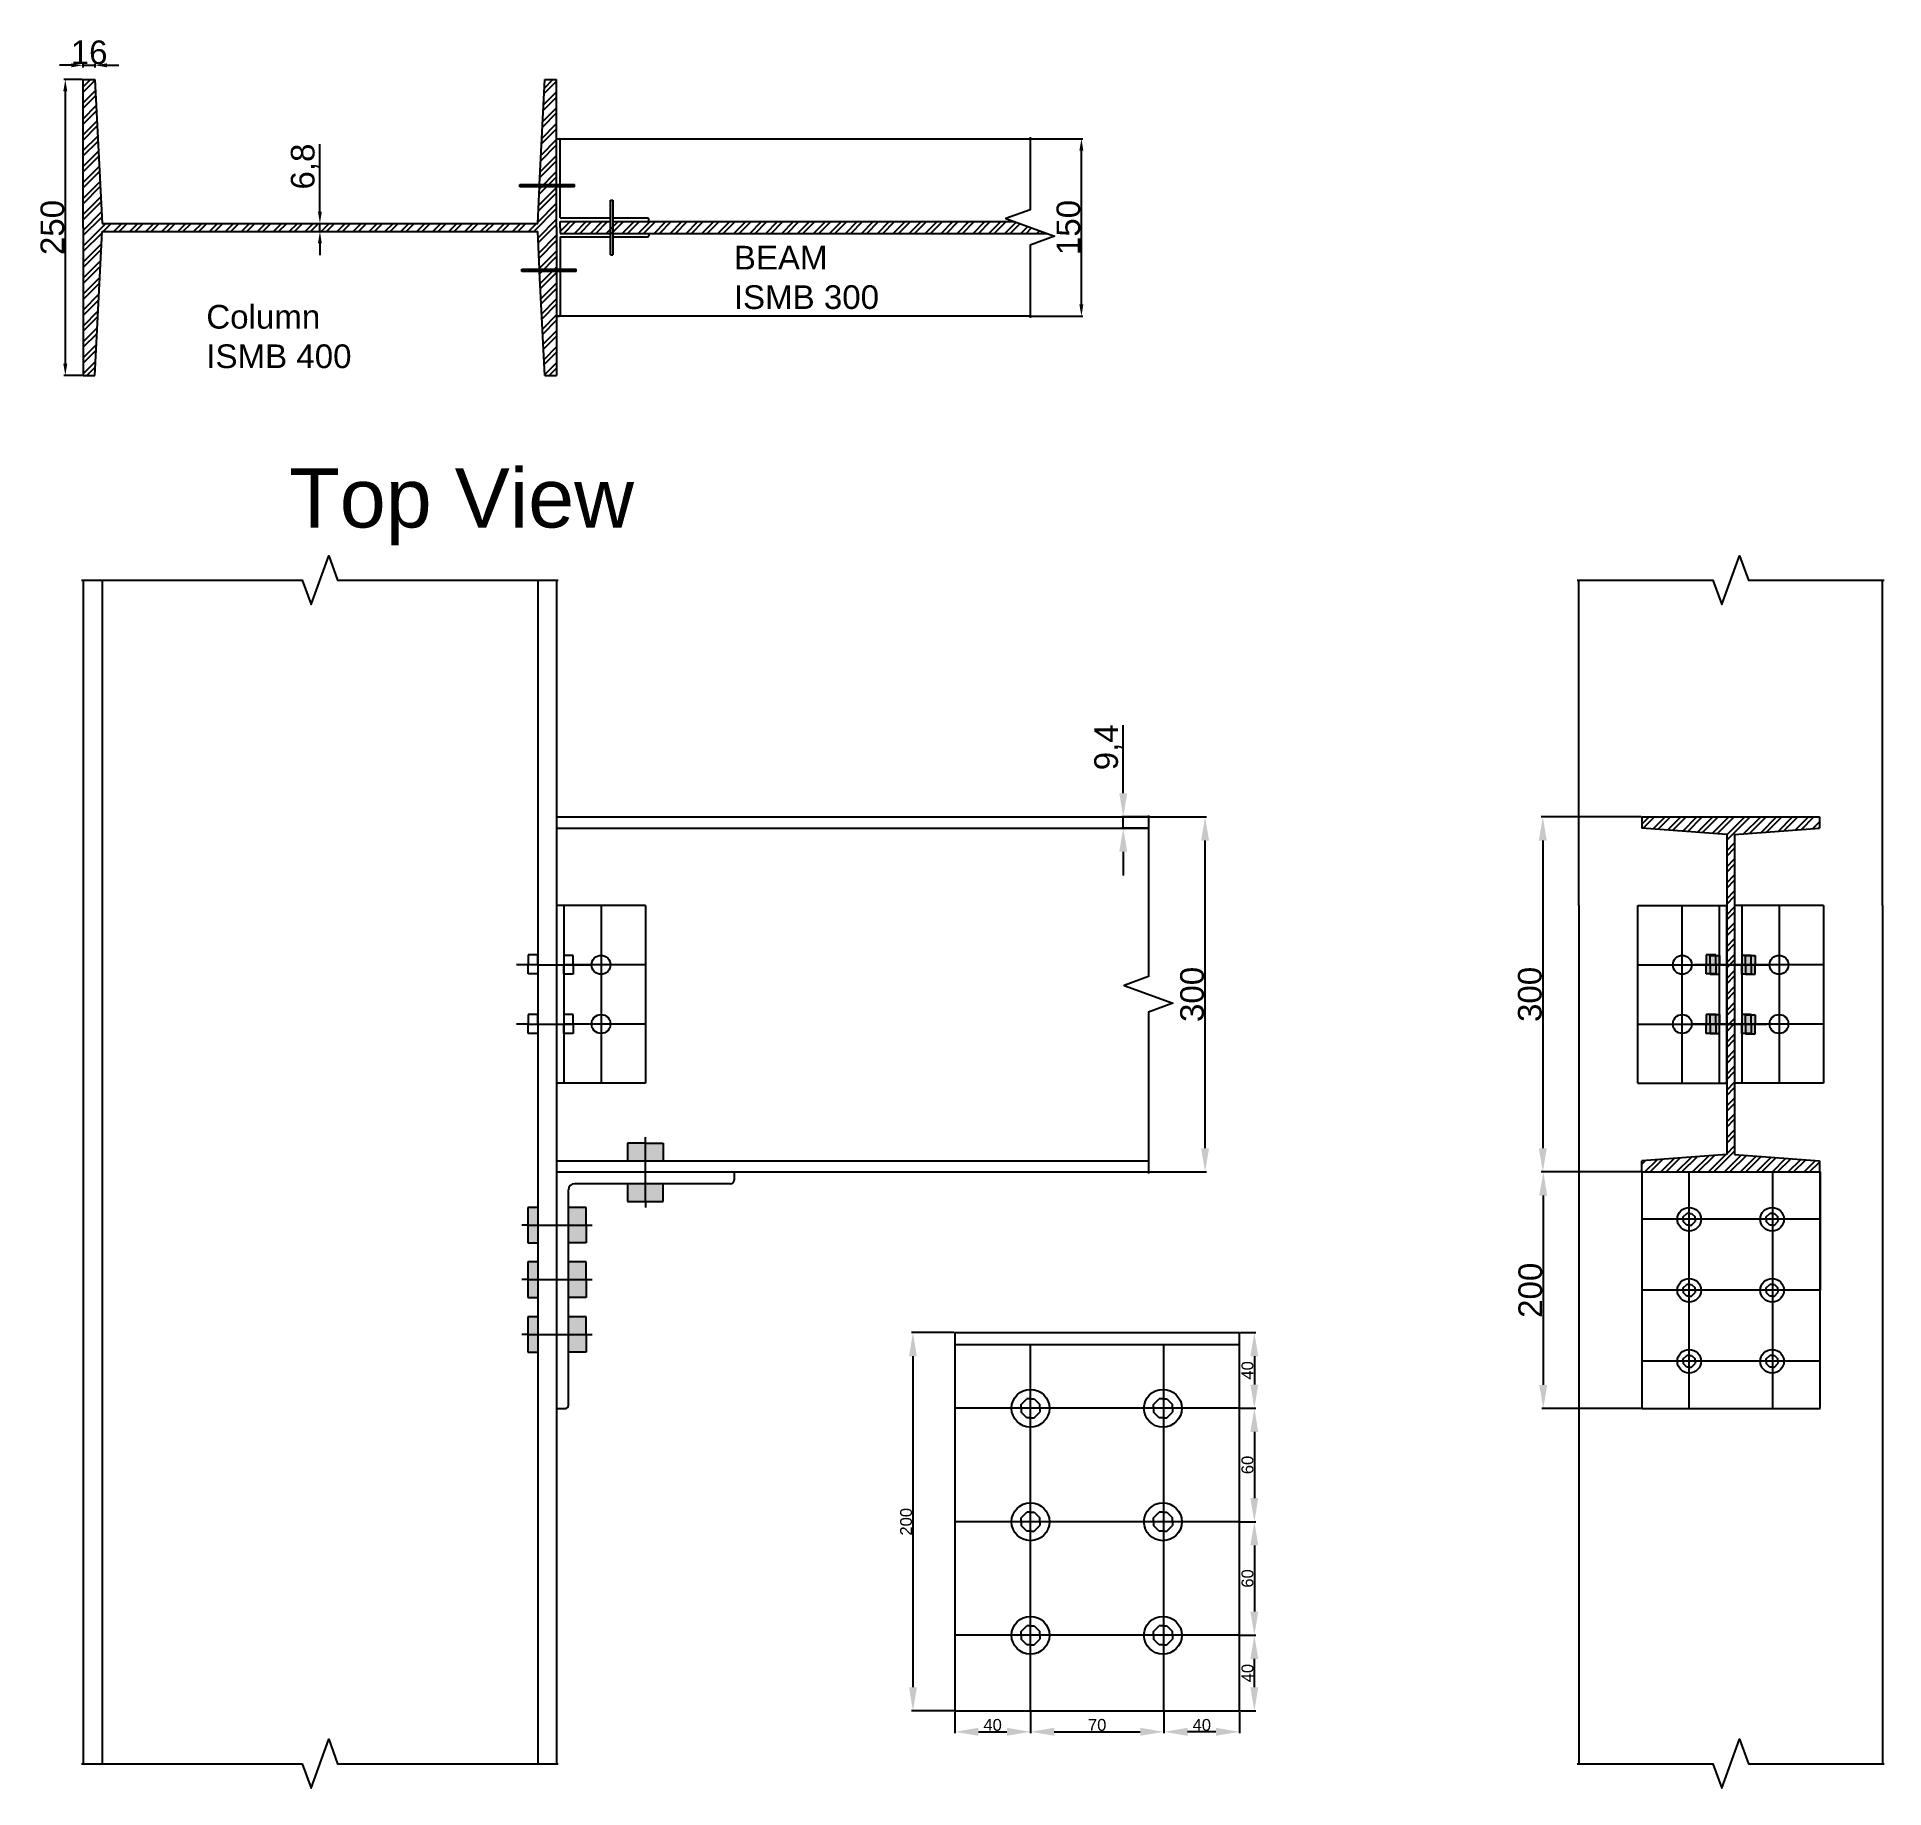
# Model space of a CAD drawing. Header units: millimetres. Extents: x 1571 to 3132, y 52 to 1531.
import ezdxf

# ---------------------------------------------------------------- set-up
doc = ezdxf.new("R2010")
doc.units = ezdxf.units.MM
doc.styles.get("Standard").update_dxf_attribs({"font": 'arial.ttf'})
doc.dimstyles.new('ISO-25', dxfattribs={"dimtxt": 2.5, "dimasz": 2.5, "dimexe": 1.25, "dimexo": 0.625, "dimtad": 1, "dimtxsty": 'Standard', "dimcen": 2.5, "dimadec": 0, "dimazin": 0, "dimtfac": 1, "dimtmove": 0, "dimatfit": 3, "dimfxl": 1, "dimarcsym": 0})

# ---------------------------------------------------------------- blocks, each defined once
blk = doc.blocks.new('*D3')
at = {"color": 0, "lineweight": -2, "transparency": 16777216}
for p, q in [((2410.9, 1445.2), (2454.8, 1445.2)), ((2453.6, 1305.2), (2453.6, 1435.2)), ((2410.9, 1295.2), (2454.8, 1295.2))]:
    blk.add_line(p, q, dxfattribs=at)
at = {"color": 0, "transparency": 16777216}
for points in [[(2451.9, 1435.2), (2455.2, 1435.2), (2453.6, 1445.2)], [(2451.9, 1305.2), (2455.2, 1305.2), (2453.6, 1295.2)]]:
    blk.add_solid(points, dxfattribs=at)
at = {"layer": 'Defpoints', "color": 0, "transparency": 16777216}
for p in [(2410.3, 1445.2), (2453.6, 1445.2), (2410.3, 1295.2)]:
    blk.add_point(p, dxfattribs=at)
at = {"color": 0, "transparency": 16777216, "insert": (2442.7, 1370.2), "char_height": 20, "attachment_point": 5, "rotation": 90}
blk.add_mtext('150', dxfattribs=at)
blk = doc.blocks.new('*D5')
at = {"color": 0, "lineweight": -2, "transparency": 16777216}
for p, q in [((1609.6, 1495.2), (1594, 1495.2)), ((1595.2, 1485.2), (1595.2, 1255.2)), ((1609.6, 1245.2), (1594, 1245.2))]:
    blk.add_line(p, q, dxfattribs=at)
at = {"color": 0, "transparency": 16777216}
for points in [[(1593.5, 1485.2), (1596.9, 1485.2), (1595.2, 1495.2)], [(1593.5, 1255.2), (1596.9, 1255.2), (1595.2, 1245.2)]]:
    blk.add_solid(points, dxfattribs=at)
at = {"layer": 'Defpoints', "color": 0, "transparency": 16777216}
for p in [(1610.3, 1495.2), (1595.2, 1245.2), (1610.3, 1245.2)]:
    blk.add_point(p, dxfattribs=at)
at = {"color": 0, "transparency": 16777216, "insert": (1584.4, 1370.2), "char_height": 20, "attachment_point": 5, "rotation": 90}
blk.add_mtext('250', dxfattribs=at)
blk = doc.blocks.new('*D7')
at = {"color": 0, "lineweight": -2, "transparency": 16777216}
for p, q in [((1600.3, 1507.3), (1590.3, 1507.3)), ((1610.3, 1505.5), (1610.3, 1508.5)), ((1610.3, 1507.3), (1620.3, 1507.3)), ((1620.3, 1505.5), (1620.3, 1508.5)), ((1630.3, 1507.3), (1640.3, 1507.3))]:
    blk.add_line(p, q, dxfattribs=at)
at = {"color": 0, "transparency": 16777216}
for points in [[(1600.3, 1508.9), (1600.3, 1505.6), (1610.3, 1507.3)], [(1630.3, 1508.9), (1630.3, 1505.6), (1620.3, 1507.3)]]:
    blk.add_solid(points, dxfattribs=at)
at = {"layer": 'Defpoints', "color": 0, "transparency": 16777216}
for p in [(1610.3, 1504.9), (1620.3, 1507.3), (1620.3, 1504.9)]:
    blk.add_point(p, dxfattribs=at)
at = {"color": 0, "transparency": 16777216, "insert": (1615.3, 1518.1), "char_height": 20, "attachment_point": 5}
blk.add_mtext('16', dxfattribs=at)
blk = doc.blocks.new('*D8')
at = {"color": 0, "lineweight": -2, "transparency": 16777216}
for p, q in [((1810.3, 1383.6), (1810.3, 1440.6)), ((1810.3, 1366.8), (1810.3, 1373.6)), ((1810.9, 1373.6), (1811.5, 1373.6)), ((1810.9, 1366.8), (1811.5, 1366.8)), ((1810.3, 1356.8), (1810.3, 1346.8))]:
    blk.add_line(p, q, dxfattribs=at)
at = {"color": 0, "transparency": 16777216}
for points in [[(1808.6, 1383.6), (1811.9, 1383.6), (1810.3, 1373.6)], [(1808.6, 1356.8), (1811.9, 1356.8), (1810.3, 1366.8)]]:
    blk.add_solid(points, dxfattribs=at)
at = {"layer": 'Defpoints', "color": 0, "transparency": 16777216}
for p in [(1810.3, 1373.6), (1810.3, 1373.6), (1810.3, 1366.8)]:
    blk.add_point(p, dxfattribs=at)
at = {"color": 0, "transparency": 16777216, "insert": (1797.6, 1421.7), "char_height": 20, "attachment_point": 5, "rotation": 90}
blk.add_mtext('6,8', dxfattribs=at)
blk = doc.blocks.new('*D10')
at = {"color": 0, "lineweight": -2, "transparency": 16777216}
for p, q in [((2346.6, 116.1), (2346.6, 97.9)), ((2410.6, 116.1), (2410.6, 97.9)), ((2366.6, 99.1), (2390.6, 99.1))]:
    blk.add_line(p, q, dxfattribs=at)
at = {"color": 0, "transparency": 16777216}
for points in [[(2366.6, 102.5), (2366.6, 95.8), (2346.6, 99.1)], [(2390.6, 102.5), (2390.6, 95.8), (2410.6, 99.1)]]:
    blk.add_solid(points, dxfattribs=at)
at = {"layer": 'Defpoints', "color": 0, "transparency": 16777216}
for p in [(2346.6, 116.8), (2410.6, 116.8), (2410.6, 99.1)]:
    blk.add_point(p, dxfattribs=at)
at = {"color": 0, "transparency": 16777216, "insert": (2378.6, 104.9), "char_height": 10, "attachment_point": 5}
blk.add_mtext('40', dxfattribs=at)
blk = doc.blocks.new('*D11')
at = {"color": 0, "lineweight": -2, "transparency": 16777216}
for p, q in [((2410.6, 116.1), (2410.6, 97.9)), ((2523.3, 116.1), (2523.3, 97.9)), ((2430.6, 99.1), (2503.3, 99.1))]:
    blk.add_line(p, q, dxfattribs=at)
at = {"color": 0, "transparency": 16777216}
for points in [[(2430.6, 102.5), (2430.6, 95.8), (2410.6, 99.1)], [(2503.3, 102.5), (2503.3, 95.8), (2523.3, 99.1)]]:
    blk.add_solid(points, dxfattribs=at)
at = {"layer": 'Defpoints', "color": 0, "transparency": 16777216}
for p in [(2410.6, 116.8), (2523.3, 116.8), (2523.3, 99.1)]:
    blk.add_point(p, dxfattribs=at)
at = {"color": 0, "transparency": 16777216, "insert": (2466.9, 104.9), "char_height": 10, "attachment_point": 5}
blk.add_mtext('70', dxfattribs=at)
blk = doc.blocks.new('*D12')
at = {"color": 0, "lineweight": -2, "transparency": 16777216}
for p, q in [((2523.3, 116.1), (2523.3, 97.9)), ((2587.2, 116.1), (2587.2, 97.9)), ((2567.2, 99.1), (2543.3, 99.1))]:
    blk.add_line(p, q, dxfattribs=at)
at = {"color": 0, "transparency": 16777216}
for points in [[(2543.3, 102.5), (2543.3, 95.8), (2523.3, 99.1)], [(2567.2, 102.5), (2567.2, 95.8), (2587.2, 99.1)]]:
    blk.add_solid(points, dxfattribs=at)
at = {"layer": 'Defpoints', "color": 0, "transparency": 16777216}
for p in [(2523.3, 116.8), (2587.2, 116.8), (2523.3, 99.1)]:
    blk.add_point(p, dxfattribs=at)
at = {"color": 0, "transparency": 16777216, "insert": (2555.3, 104.9), "char_height": 10, "attachment_point": 5}
blk.add_mtext('40', dxfattribs=at)
blk = doc.blocks.new('*D13')
at = {"color": 0, "lineweight": -2, "transparency": 16777216}
for p, q in [((2587.9, 180.7), (2600.9, 180.7)), ((2599.7, 136.8), (2599.7, 160.7)), ((2587.9, 116.8), (2600.9, 116.8))]:
    blk.add_line(p, q, dxfattribs=at)
at = {"color": 0, "transparency": 16777216}
for points in [[(2596.3, 160.7), (2603, 160.7), (2599.7, 180.7)], [(2596.3, 136.8), (2603, 136.8), (2599.7, 116.8)]]:
    blk.add_solid(points, dxfattribs=at)
at = {"layer": 'Defpoints', "color": 0, "transparency": 16777216}
for p in [(2587.2, 180.7), (2599.7, 180.7), (2587.2, 116.8)]:
    blk.add_point(p, dxfattribs=at)
at = {"color": 0, "transparency": 16777216, "insert": (2593.9, 148.7), "char_height": 10, "attachment_point": 5, "rotation": 90}
blk.add_mtext('40', dxfattribs=at)
blk = doc.blocks.new('*D14')
at = {"color": 0, "lineweight": -2, "transparency": 16777216}
for p, q in [((2587.9, 276.6), (2600.9, 276.6)), ((2599.7, 256.6), (2599.7, 200.7)), ((2587.9, 180.7), (2600.9, 180.7))]:
    blk.add_line(p, q, dxfattribs=at)
at = {"color": 0, "transparency": 16777216}
for points in [[(2596.3, 256.6), (2603, 256.6), (2599.7, 276.6)], [(2596.3, 200.7), (2603, 200.7), (2599.7, 180.7)]]:
    blk.add_solid(points, dxfattribs=at)
at = {"layer": 'Defpoints', "color": 0, "transparency": 16777216}
for p in [(2587.2, 276.6), (2587.2, 180.7), (2599.7, 180.7)]:
    blk.add_point(p, dxfattribs=at)
at = {"color": 0, "transparency": 16777216, "insert": (2593.9, 228.7), "char_height": 10, "attachment_point": 5, "rotation": 90}
blk.add_mtext('60', dxfattribs=at)
blk = doc.blocks.new('*D15')
at = {"color": 0, "lineweight": -2, "transparency": 16777216}
for p, q in [((2587.9, 372.5), (2600.9, 372.5)), ((2599.7, 352.5), (2599.7, 296.6)), ((2587.9, 276.6), (2600.9, 276.6))]:
    blk.add_line(p, q, dxfattribs=at)
at = {"color": 0, "transparency": 16777216}
for points in [[(2596.3, 352.5), (2603, 352.5), (2599.7, 372.5)], [(2596.3, 296.6), (2603, 296.6), (2599.7, 276.6)]]:
    blk.add_solid(points, dxfattribs=at)
at = {"layer": 'Defpoints', "color": 0, "transparency": 16777216}
for p in [(2587.2, 372.5), (2587.2, 276.6), (2599.7, 276.6)]:
    blk.add_point(p, dxfattribs=at)
at = {"color": 0, "transparency": 16777216, "insert": (2593.9, 324.6), "char_height": 10, "attachment_point": 5, "rotation": 90}
blk.add_mtext('60', dxfattribs=at)
blk = doc.blocks.new('*D16')
at = {"color": 0, "lineweight": -2, "transparency": 16777216}
for p, q in [((2587.9, 436.4), (2600.9, 436.4)), ((2599.7, 416.4), (2599.7, 392.5)), ((2587.9, 372.5), (2600.9, 372.5))]:
    blk.add_line(p, q, dxfattribs=at)
at = {"color": 0, "transparency": 16777216}
for points in [[(2596.3, 416.4), (2603, 416.4), (2599.7, 436.4)], [(2596.3, 392.5), (2603, 392.5), (2599.7, 372.5)]]:
    blk.add_solid(points, dxfattribs=at)
at = {"layer": 'Defpoints', "color": 0, "transparency": 16777216}
for p in [(2587.2, 436.4), (2587.2, 372.5), (2599.7, 372.5)]:
    blk.add_point(p, dxfattribs=at)
at = {"color": 0, "transparency": 16777216, "insert": (2593.9, 404.5), "char_height": 10, "attachment_point": 5, "rotation": 90}
blk.add_mtext('40', dxfattribs=at)
blk = doc.blocks.new('*D17')
at = {"color": 0, "lineweight": -2, "transparency": 16777216}
for p, q in [((2346, 436.4), (2310, 436.4)), ((2311.3, 416.4), (2311.3, 136.8)), ((2346, 116.8), (2310, 116.8))]:
    blk.add_line(p, q, dxfattribs=at)
at = {"color": 0, "transparency": 16777216}
for points in [[(2307.9, 416.4), (2314.6, 416.4), (2311.3, 436.4)], [(2307.9, 136.8), (2314.6, 136.8), (2311.3, 116.8)]]:
    blk.add_solid(points, dxfattribs=at)
at = {"layer": 'Defpoints', "color": 0, "transparency": 16777216}
for p in [(2346.6, 436.4), (2311.3, 116.8), (2346.6, 116.8)]:
    blk.add_point(p, dxfattribs=at)
at = {"color": 0, "transparency": 16777216, "insert": (2305.5, 276.6), "char_height": 10, "attachment_point": 5, "rotation": 90}
blk.add_mtext('200', dxfattribs=at)
blk = doc.blocks.new('*D18')
at = {"color": 0, "lineweight": -2, "transparency": 16777216}
for p, q in [((2926.4, 872.2), (2842.1, 872.2)), ((2926.4, 572.2), (2842.1, 572.2))]:
    blk.add_line(p, q, dxfattribs=at)
at = {"color": 0, "lineweight": -3, "transparency": 16777216}
blk.add_line((2843.4, 852.2), (2843.4, 592.2), dxfattribs=at)
at = {"color": 0, "transparency": 16777216}
for points in [[(2840, 852.2), (2846.7, 852.2), (2843.4, 872.2)], [(2840, 592.2), (2846.7, 592.2), (2843.4, 572.2)]]:
    blk.add_solid(points, dxfattribs=at)
at = {"layer": 'Defpoints', "color": 0, "transparency": 16777216}
for p in [(2927.1, 872.2), (2843.4, 572.2), (2927.1, 572.2)]:
    blk.add_point(p, dxfattribs=at)
at = {"color": 0, "transparency": 16777216, "insert": (2832.5, 722.2), "char_height": 20, "attachment_point": 5, "rotation": 90}
blk.add_mtext('300', dxfattribs=at)
blk = doc.blocks.new('*D19')
at = {"color": 0, "lineweight": -2, "transparency": 16777216}
for p, q in [((2926.4, 572.2), (2842.5, 572.2)), ((2926.4, 372.2), (2842.5, 372.2))]:
    blk.add_line(p, q, dxfattribs=at)
at = {"color": 0, "lineweight": -3, "transparency": 16777216}
blk.add_line((2843.8, 552.2), (2843.8, 392.2), dxfattribs=at)
at = {"color": 0, "transparency": 16777216}
for points in [[(2840.4, 552.2), (2847.1, 552.2), (2843.8, 572.2)], [(2840.4, 392.2), (2847.1, 392.2), (2843.8, 372.2)]]:
    blk.add_solid(points, dxfattribs=at)
at = {"layer": 'Defpoints', "color": 0, "transparency": 16777216}
for p in [(2927.1, 572.2), (2843.8, 372.2), (2927.1, 372.2)]:
    blk.add_point(p, dxfattribs=at)
at = {"color": 0, "transparency": 16777216, "insert": (2832.9, 472.2), "char_height": 20, "attachment_point": 5, "rotation": 90}
blk.add_mtext('200', dxfattribs=at)
blk = doc.blocks.new('*D20')
at = {"color": 0, "lineweight": -2, "transparency": 16777216}
for p, q in [((2510.9, 872.2), (2559.3, 872.2)), ((2558.1, 592.2), (2558.1, 852.2)), ((2510.9, 572.2), (2559.3, 572.2))]:
    blk.add_line(p, q, dxfattribs=at)
at = {"color": 0, "transparency": 16777216}
for points in [[(2554.7, 852.2), (2561.4, 852.2), (2558.1, 872.2)], [(2554.7, 592.2), (2561.4, 592.2), (2558.1, 572.2)]]:
    blk.add_solid(points, dxfattribs=at)
at = {"layer": 'Defpoints', "color": 0, "transparency": 16777216}
for p in [(2510.3, 872.2), (2558.1, 872.2), (2510.3, 572.2)]:
    blk.add_point(p, dxfattribs=at)
at = {"color": 0, "transparency": 16777216, "insert": (2547.2, 722.2), "char_height": 20, "attachment_point": 5, "rotation": 90}
blk.add_mtext('300', dxfattribs=at)
blk = doc.blocks.new('*D21')
at = {"color": 0, "lineweight": -2, "transparency": 16777216}
for p, q in [((2488.9, 892.2), (2488.9, 949.8)), ((2509.6, 872.2), (2487.7, 872.2)), ((2509.6, 862.8), (2487.7, 862.8)), ((2488.9, 862.8), (2488.9, 872.2)), ((2488.9, 842.8), (2488.9, 822.8))]:
    blk.add_line(p, q, dxfattribs=at)
at = {"color": 0, "transparency": 16777216}
for points in [[(2485.6, 892.2), (2492.3, 892.2), (2488.9, 872.2)], [(2485.6, 842.8), (2492.3, 842.8), (2488.9, 862.8)]]:
    blk.add_solid(points, dxfattribs=at)
at = {"layer": 'Defpoints', "color": 0, "transparency": 16777216}
for p in [(2488.9, 872.2), (2510.3, 872.2), (2510.3, 862.8)]:
    blk.add_point(p, dxfattribs=at)
at = {"color": 0, "transparency": 16777216, "insert": (2476.3, 931), "char_height": 20, "attachment_point": 5, "rotation": 90}
blk.add_mtext('9,4', dxfattribs=at)

msp = doc.modelspace()

# ---------------------------------------------------------------- hatches: boundary and pattern name
h = msp.add_hatch()
h.set_pattern_fill('ANSI32', color=256)
h.paths.add_polyline_path([(2010.267, 1370.245), (2010.267, 1445.245), (2010.267, 1495.245), (2000.267, 1495.245), (1994.267, 1373.645), (1626.267, 1373.645), (1620.267, 1495.245), (1610.267, 1495.245), (1610.267, 1370.245), (1610.267, 1245.245), (1620.267, 1245.245), (1626.267, 1366.845), (1994.267, 1366.845), (2000.267, 1245.245), (2010.267, 1245.245)])
h.paths.add_polyline_path([(2396.53, 1375.245), (2013.267, 1375.245), (2013.267, 1370.245), (2013.267, 1365.245), (2424.005, 1365.245)])
h = msp.add_hatch(color=256)
h.dxf.hatch_style = 1
h.paths.add_polyline_path([(2025.267, 1406.645), (2010.267, 1406.645), (1994.267, 1406.645), (1979.267, 1406.645), (1979.267, 1404.645), (1994.267, 1404.645), (2010.267, 1404.645), (2025.267, 1404.645)])
h.paths.add_polyline_path([(2057.736, 1393.245), (2055.736, 1393.245), (2055.736, 1378.245), (2055.736, 1362.245), (2055.736, 1347.245), (2057.736, 1347.245), (2057.736, 1362.245), (2057.736, 1378.245)])
h.paths.add_polyline_path([(2026.832, 1335.121), (2011.832, 1335.121), (1995.832, 1335.121), (1980.832, 1335.121), (1980.832, 1333.121), (1995.832, 1333.121), (2011.832, 1333.121), (2026.832, 1333.121)])
h = msp.add_hatch()
h.set_pattern_fill('ANSI32', color=256)
h.paths.add_polyline_path([(3077.029, 581.594), (3005.404, 586.944), (3005.404, 697.194), (2998.704, 697.194), (2998.704, 647.194), (2998.704, 586.944), (2927.054, 581.594), (2927.054, 572.194), (3077.054, 572.194)])
h.paths.add_polyline_path([(3005.404, 747.194), (2998.704, 747.194), (2998.704, 697.194), (3005.404, 697.194)])
h.paths.add_polyline_path([(3005.404, 797.194), (3005.404, 857.444), (3077.054, 862.794), (3077.054, 872.194), (2927.054, 872.194), (2927.054, 862.794), (2998.704, 857.444), (2998.704, 747.194), (3005.404, 747.194)])
h = msp.add_hatch(color=256)
h.dxf.hatch_style = 1
h.paths.add_polyline_path([(2984.704, 705.194), (2981.404, 705.194), (2981.404, 697.194), (2984.704, 697.194)])
h.paths.add_polyline_path([(2989.404, 705.194), (2984.704, 705.194), (2984.704, 697.194), (2989.404, 697.194)])
h.paths.add_polyline_path([(2984.704, 697.194), (2981.404, 697.194), (2981.404, 689.194), (2984.704, 689.194)])
h.paths.add_polyline_path([(2989.404, 697.194), (2984.704, 697.194), (2984.704, 689.194), (2989.404, 689.194)])
h.paths.add_polyline_path([(2992.704, 705.194), (2989.404, 705.194), (2989.404, 697.194), (2992.704, 697.194)])
h.paths.add_polyline_path([(2992.704, 697.194), (2989.404, 697.194), (2989.404, 689.194), (2992.704, 689.194)])
h.paths.add_polyline_path([(3019.404, 704.805), (3014.704, 704.805), (3014.704, 697.194), (3019.404, 697.194)])
h.paths.add_polyline_path([(3014.704, 704.805), (3019.404, 704.805), (3019.404, 705.194), (3011.404, 705.194), (3011.404, 697.194), (3014.704, 697.194)])
h.paths.add_polyline_path([(3022.704, 704.805), (3019.404, 704.805), (3019.404, 697.194), (3022.704, 697.194)])
h.paths.add_polyline_path([(3019.404, 696.805), (3014.704, 696.805), (3014.704, 689.194), (3019.404, 689.194)], flags=17)
h.paths.add_polyline_path([(3014.704, 696.805), (3014.704, 697.194), (3011.404, 697.194), (3011.404, 689.194), (3014.704, 689.194)])
h.paths.add_polyline_path([(3022.704, 696.805), (3019.404, 696.805), (3019.404, 689.194), (3014.704, 689.194), (3014.704, 688.805), (3022.704, 688.805)])
h.paths.add_polyline_path([(2989.404, 755.194), (2984.704, 755.194), (2984.704, 747.583), (2989.404, 747.583)], flags=17)
h.paths.add_polyline_path([(2992.704, 755.194), (2989.404, 755.194), (2989.404, 747.583), (2989.404, 747.194), (2992.704, 747.194)])
h.paths.add_polyline_path([(2992.704, 747.194), (2989.404, 747.194), (2989.404, 739.583), (2984.704, 739.583), (2984.704, 739.194), (2992.704, 739.194)])
h.paths.add_polyline_path([(2989.404, 747.194), (2984.704, 747.194), (2984.704, 739.583), (2989.404, 739.583)])
h.paths.add_polyline_path([(2984.704, 747.194), (2981.404, 747.194), (2981.404, 739.583), (2984.704, 739.583)])
h.paths.add_polyline_path([(2984.704, 755.194), (2989.404, 755.194), (2989.404, 755.583), (2981.404, 755.583), (2981.404, 747.583), (2984.704, 747.583)])
h.paths.add_polyline_path([(3014.704, 755.194), (3011.404, 755.194), (3011.404, 747.194), (3014.704, 747.194)])
h.paths.add_polyline_path([(3019.404, 755.194), (3014.704, 755.194), (3014.704, 747.194), (3019.404, 747.194)])
h.paths.add_polyline_path([(3022.704, 755.194), (3019.404, 755.194), (3019.404, 747.194), (3022.704, 747.194)])
h.paths.add_polyline_path([(3022.704, 747.194), (3019.404, 747.194), (3019.404, 739.194), (3022.704, 739.194)])
h.paths.add_polyline_path([(3019.404, 747.194), (3014.704, 747.194), (3014.704, 739.194), (3019.404, 739.194)])
h.paths.add_polyline_path([(3014.704, 747.194), (3011.404, 747.194), (3011.404, 739.194), (3014.704, 739.194)])
h = msp.add_hatch(color=256)
h.dxf.hatch_style = 1
h.paths.add_polyline_path([(1994.267, 449.872), (1985.867, 449.872), (1985.867, 434.872), (1994.267, 434.872)])
h.paths.add_polyline_path([(1994.267, 434.872), (1985.867, 434.872), (1985.867, 419.872), (1994.267, 419.872)])
h.paths.add_polyline_path([(2035.267, 449.872), (2020.267, 449.872), (2020.267, 434.872), (2035.267, 434.872)])
h.paths.add_polyline_path([(2035.267, 434.872), (2020.267, 434.872), (2020.267, 419.872), (2035.267, 419.872)])
h.paths.add_polyline_path([(2035.267, 481.194), (2020.267, 481.194), (2020.267, 466.194), (2035.267, 466.194)])
h.paths.add_polyline_path([(2035.267, 496.194), (2020.267, 496.194), (2020.267, 481.194), (2035.267, 481.194)])
h.paths.add_polyline_path([(1994.267, 496.194), (1985.867, 496.194), (1985.867, 481.194), (1994.267, 481.194)])
h.paths.add_polyline_path([(1994.267, 481.194), (1985.867, 481.194), (1985.867, 466.194), (1994.267, 466.194)])
h.paths.add_polyline_path([(1994.267, 527.235), (1985.867, 527.235), (1985.867, 512.235), (1994.267, 512.235)])
h.paths.add_polyline_path([(1994.267, 542.235), (1985.867, 542.235), (1985.867, 527.235), (1994.267, 527.235)])
h.paths.add_polyline_path([(2035.267, 542.235), (2020.267, 542.235), (2020.267, 527.235), (2035.267, 527.235)])
h.paths.add_polyline_path([(2035.267, 527.235), (2020.267, 527.235), (2020.267, 512.235), (2035.267, 512.235)])
h.paths.add_polyline_path([(2085.237, 562.194), (2070.237, 562.194), (2070.237, 547.194), (2085.237, 547.194)])
h.paths.add_polyline_path([(2100.237, 562.194), (2085.237, 562.194), (2085.237, 547.194), (2100.237, 547.194)])
h.paths.add_polyline_path([(2100.237, 596.594), (2085.237, 596.594), (2085.237, 581.594), (2100.237, 581.594)])
h.paths.add_polyline_path([(2085.237, 596.594), (2070.237, 596.594), (2070.237, 581.594), (2085.237, 581.594)])

# ---------------------------------------------------------------- linework, layer by layer
for p, q in [((1610.267, 1370.245), (1610.267, 1495.245)), ((1610.267, 1495.245), (1620.267, 1495.245)), ((1620.267, 1495.245), (1626.267, 1373.645)), ((1995.895, 1406.645), (2000.267, 1495.245)), ((2000.267, 1495.245), (2010.267, 1495.245)), ((2010.267, 1406.645), (2010.267, 1495.245)), ((2010.267, 1445.245), (2012.267, 1445.245)), ((2010.267, 1406.645), (2010.267, 1445.245)), ((2011.267, 1445.245), (2410.267, 1445.245)), ((2013.267, 1406.645), (2013.267, 1444.245)), ((1979.267, 1404.645), (1979.267, 1406.645)), ((1979.267, 1406.645), (1994.267, 1406.645)), ((1994.267, 1404.645), (1979.267, 1404.645)), ((1994.267, 1406.645), (2010.267, 1406.645)), ((1994.267, 1373.645), (1995.797, 1404.645)), ((2010.267, 1404.645), (1994.267, 1404.645)), ((2010.267, 1406.645), (2025.267, 1406.645)), ((2010.267, 1370.245), (2010.267, 1404.645)), ((2010.267, 1370.245), (2010.267, 1404.645)), ((2025.267, 1404.645), (2010.267, 1404.645)), ((2013.267, 1378.245), (2013.267, 1404.645)), ((2025.267, 1404.645), (2025.267, 1406.645)), ((2055.736, 1378.245), (2055.736, 1393.245)), ((2055.736, 1393.245), (2057.736, 1393.245)), ((2057.736, 1393.245), (2057.736, 1378.245)), ((1626.267, 1373.645), (1994.267, 1373.645)), ((2013.267, 1378.245), (2055.736, 1378.245)), ((2013.267, 1375.245), (2055.736, 1375.245)), ((2013.267, 1370.245), (2013.267, 1375.245)), ((2055.736, 1362.245), (2055.736, 1378.245)), ((2057.736, 1378.245), (2057.736, 1362.245)), ((2057.736, 1378.245), (2087.267, 1378.245)), ((2057.736, 1375.245), (2396.53, 1375.245)), ((2088.267, 1375.245), (2088.267, 1377.245)), ((1610.267, 1370.245), (1610.267, 1245.245)), ((1620.267, 1245.245), (1626.267, 1366.845)), ((1626.267, 1366.845), (1994.267, 1366.845)), ((1995.832, 1335.121), (1994.267, 1366.845)), ((2010.267, 1370.245), (2010.267, 1335.121)), ((2010.267, 1370.245), (2010.267, 1335.121)), ((2013.267, 1370.245), (2013.267, 1365.245)), ((2013.267, 1365.245), (2055.736, 1365.245)), ((2013.267, 1362.245), (2055.736, 1362.245)), ((2013.267, 1362.245), (2013.267, 1335.121)), ((2055.736, 1347.245), (2055.736, 1362.245)), ((2057.736, 1365.245), (2424.005, 1365.245)), ((2057.736, 1362.245), (2057.736, 1347.245)), ((2057.736, 1362.245), (2087.267, 1362.245)), ((2088.267, 1365.245), (2088.267, 1363.245)), ((2055.736, 1347.245), (2057.736, 1347.245)), ((1980.832, 1333.121), (1980.832, 1335.121)), ((1980.832, 1335.121), (1995.832, 1335.121)), ((1995.832, 1333.121), (1980.832, 1333.121)), ((1995.832, 1335.121), (2011.832, 1335.121)), ((2011.832, 1333.121), (1995.832, 1333.121)), ((2000.267, 1245.245), (1995.931, 1333.121)), ((2010.267, 1333.121), (2010.267, 1295.245)), ((2010.267, 1333.121), (2010.267, 1245.245)), ((2011.832, 1335.121), (2026.832, 1335.121)), ((2026.832, 1333.121), (2011.832, 1333.121)), ((2013.267, 1333.121), (2013.267, 1296.245)), ((2026.832, 1333.121), (2026.832, 1335.121)), ((2010.267, 1295.245), (2012.267, 1295.245)), ((2410.267, 1295.245), (2011.267, 1295.245)), ((1610.267, 1245.245), (1620.267, 1245.245)), ((2000.267, 1245.245), (2010.267, 1245.245)), ((1610.267, 1072.194), (1610.267, 72.194)), ((1626.267, 1072.194), (1626.267, 72.194)), ((1994.267, 1072.194), (1994.267, 72.194)), ((2010.267, 1072.194), (2010.267, 72.194)), ((2873.704, 797.194), (2873.704, 1072.194)), ((3130.404, 797.194), (3130.404, 1072.194)), ((2010.267, 872.194), (2510.267, 872.194)), ((2010.267, 862.794), (2510.267, 862.794)), ((2927.054, 872.194), (3077.054, 872.194)), ((2927.054, 872.194), (2927.054, 862.794)), ((2998.704, 857.444), (2927.054, 862.794)), ((3005.404, 857.444), (3077.054, 862.794)), ((3077.054, 872.194), (3077.054, 862.794)), ((2998.704, 857.444), (2998.704, 586.944)), ((3005.404, 857.444), (3005.404, 586.944)), ((2085.267, 797.194), (2010.267, 797.194)), ((2010.267, 797.194), (2010.267, 647.194)), ((2016.267, 797.194), (2016.267, 647.194)), ((2047.767, 797.194), (2047.767, 647.194)), ((2085.267, 797.194), (2085.267, 647.194)), ((2085.267, 797.194), (2085.267, 747.194)), ((2873.704, 797.194), (2873.704, 72.194)), ((2923.704, 647.194), (2923.704, 797.194)), ((2923.704, 797.194), (2998.704, 797.194)), ((2961.204, 647.194), (2961.204, 797.194)), ((2992.704, 647.194), (2992.704, 797.194)), ((2998.704, 647.194), (2998.704, 797.194)), ((3080.404, 797.194), (3005.404, 797.194)), ((3005.404, 797.194), (3005.404, 647.194)), ((3011.404, 797.194), (3011.404, 647.194)), ((3042.904, 797.194), (3042.904, 647.194)), ((3080.404, 797.194), (3080.404, 647.194)), ((3130.404, 797.194), (3130.404, 72.194)), ((1994.267, 755.583), (1986.267, 755.583)), ((1986.267, 755.583), (1986.267, 747.583)), ((1994.267, 747.583), (1994.267, 755.583)), ((2024.267, 755.194), (2016.267, 755.194)), ((2016.267, 755.194), (2016.267, 747.194)), ((2024.267, 747.194), (2024.267, 755.194)), ((2989.404, 755.583), (2981.404, 755.583)), ((2981.404, 755.583), (2981.404, 747.583)), ((2984.704, 747.194), (2984.704, 755.194)), ((2984.704, 755.194), (2992.704, 755.194)), ((2989.404, 747.583), (2989.404, 755.583)), ((2992.704, 755.194), (2992.704, 747.194)), ((3019.404, 755.194), (3011.404, 755.194)), ((3011.404, 755.194), (3011.404, 747.194)), ((3014.704, 747.194), (3014.704, 755.194)), ((3014.704, 755.194), (3022.704, 755.194)), ((3019.404, 747.194), (3019.404, 755.194)), ((3022.704, 755.194), (3022.704, 747.194)), ((1976.267, 747.583), (1986.267, 747.583)), ((1986.267, 747.583), (1994.267, 747.583)), ((1986.267, 739.583), (1986.267, 747.583)), ((1994.267, 739.583), (1986.267, 739.583)), ((1994.267, 747.583), (1994.267, 739.583)), ((1994.267, 747.194), (2039.767, 747.194)), ((2085.267, 747.194), (2016.267, 747.194)), ((2016.267, 739.194), (2016.267, 747.194)), ((2024.267, 739.194), (2016.267, 739.194)), ((2024.267, 747.194), (2024.267, 739.194)), ((2923.704, 747.194), (2992.704, 747.194)), ((2971.404, 747.583), (2981.404, 747.583)), ((2981.404, 747.583), (2989.404, 747.583)), ((2981.404, 739.583), (2981.404, 747.583)), ((2989.404, 739.583), (2981.404, 739.583)), ((3014.704, 747.194), (2984.704, 747.194)), ((2984.704, 747.194), (2984.704, 739.194)), ((2984.704, 739.194), (2992.704, 739.194)), ((2989.404, 747.583), (2989.404, 739.583)), ((2989.404, 747.194), (3034.904, 747.194)), ((2992.704, 739.194), (2992.704, 747.194)), ((3080.404, 747.194), (3011.404, 747.194)), ((3011.404, 739.194), (3011.404, 747.194)), ((3019.404, 739.194), (3011.404, 739.194)), ((3022.704, 747.194), (3014.704, 747.194)), ((3014.704, 747.194), (3014.704, 739.194)), ((3014.704, 739.194), (3022.704, 739.194)), ((3019.404, 747.194), (3019.404, 739.194)), ((3022.704, 739.194), (3022.704, 747.194)), ((3022.704, 747.194), (3032.704, 747.194)), ((1994.267, 705.194), (1986.267, 705.194)), ((1986.267, 705.194), (1986.267, 697.194)), ((1994.267, 697.194), (1994.267, 705.194)), ((2024.267, 705.194), (2016.267, 705.194)), ((2016.267, 705.194), (2016.267, 697.194)), ((2024.267, 697.194), (2024.267, 705.194)), ((2989.404, 705.194), (2981.404, 705.194)), ((2981.404, 705.194), (2981.404, 697.194)), ((2984.704, 697.194), (2984.704, 705.194)), ((2984.704, 705.194), (2992.704, 705.194)), ((2989.404, 697.194), (2989.404, 705.194)), ((2992.704, 705.194), (2992.704, 697.194)), ((3019.404, 705.194), (3011.404, 705.194)), ((3011.404, 705.194), (3011.404, 697.194)), ((3014.704, 696.805), (3014.704, 704.805)), ((3014.704, 704.805), (3022.704, 704.805)), ((3019.404, 697.194), (3019.404, 705.194)), ((3022.704, 704.805), (3022.704, 696.805)), ((1986.267, 697.194), (1976.267, 697.194)), ((1986.267, 697.194), (1994.267, 697.194)), ((1986.267, 689.194), (1986.267, 697.194)), ((1994.267, 689.194), (1986.267, 689.194)), ((1994.267, 697.194), (2024.267, 697.194)), ((1994.267, 697.194), (1994.267, 689.194)), ((2085.267, 697.194), (2016.267, 697.194)), ((2016.267, 689.194), (2016.267, 697.194)), ((2024.267, 689.194), (2016.267, 689.194)), ((2024.267, 697.194), (2024.267, 689.194)), ((2923.704, 647.194), (2923.704, 697.194)), ((2923.704, 697.194), (2992.704, 697.194)), ((3014.704, 697.194), (2969.204, 697.194)), ((2981.404, 697.194), (2971.404, 697.194)), ((2981.404, 697.194), (2989.404, 697.194)), ((2981.404, 689.194), (2981.404, 697.194)), ((2989.404, 689.194), (2981.404, 689.194)), ((2984.704, 697.194), (2984.704, 689.194)), ((2984.704, 689.194), (2992.704, 689.194)), ((2989.404, 697.194), (3019.404, 697.194)), ((2989.404, 697.194), (2989.404, 689.194)), ((2992.704, 689.194), (2992.704, 697.194)), ((3080.404, 697.194), (3011.404, 697.194)), ((3011.404, 689.194), (3011.404, 697.194)), ((3019.404, 689.194), (3011.404, 689.194)), ((3022.704, 696.805), (3014.704, 696.805)), ((3014.704, 696.805), (3014.704, 688.805)), ((3014.704, 688.805), (3022.704, 688.805)), ((3019.404, 697.194), (3019.404, 689.194)), ((3022.704, 688.805), (3022.704, 696.805)), ((3032.704, 696.805), (3022.704, 696.805)), ((2085.267, 647.194), (2010.267, 647.194)), ((2923.704, 647.194), (2998.704, 647.194)), ((3080.404, 647.194), (3005.404, 647.194)), ((2085.237, 596.594), (2070.237, 596.594)), ((2070.237, 596.594), (2070.237, 581.594)), ((2085.237, 596.594), (2085.237, 601.594)), ((2085.237, 596.594), (2100.237, 596.594)), ((2085.237, 547.194), (2085.237, 596.594)), ((2100.237, 596.594), (2100.237, 581.594)), ((2010.267, 581.594), (2510.267, 581.594)), ((2010.267, 581.594), (2160.208, 581.594)), ((2998.704, 586.944), (2927.054, 581.594)), ((2927.054, 572.194), (2927.054, 581.594)), ((3005.404, 586.944), (3077.029, 581.594)), ((3077.029, 581.594), (3077.054, 572.194)), ((2010.267, 572.194), (2510.267, 572.194)), ((2010.267, 572.194), (2010.267, 372.194)), ((2157.267, 562.194), (2025.267, 562.194)), ((2070.237, 562.194), (2070.237, 547.194)), ((2100.237, 547.194), (2100.237, 562.194)), ((2160.267, 572.194), (2160.267, 565.194)), ((2927.054, 572.194), (3077.054, 572.194)), ((2927.054, 572.194), (2927.054, 372.194)), ((2967.054, 372.194), (2967.054, 572.194)), ((3037.588, 372.194), (3037.588, 572.194)), ((3077.588, 372.194), (3077.588, 572.194)), ((3077.588, 572.194), (3077.588, 532.194)), ((2020.267, 375.194), (2020.267, 557.194)), ((2070.237, 547.194), (2100.237, 547.194)), ((2085.237, 547.194), (2085.237, 542.194)), ((1994.267, 542.235), (1985.867, 542.235)), ((1985.867, 542.235), (1985.867, 512.235)), ((2035.267, 542.235), (2020.267, 542.235)), ((2035.267, 527.235), (2035.267, 542.235)), ((3077.588, 532.194), (2927.054, 532.194)), ((2962.054, 534.194), (2965.054, 537.194)), ((2962.054, 532.194), (2962.054, 534.194)), ((2962.054, 532.194), (2962.054, 530.194)), ((2967.054, 537.194), (2965.054, 537.194)), ((2967.054, 537.194), (2969.054, 537.194)), ((2969.054, 537.194), (2972.054, 534.194)), ((2972.054, 532.194), (2972.054, 534.194)), ((2972.054, 532.194), (2972.054, 530.194)), ((3032.054, 534.194), (3035.054, 537.194)), ((3032.054, 532.194), (3032.054, 534.194)), ((3032.054, 532.194), (3032.054, 530.194)), ((3037.054, 537.194), (3035.054, 537.194)), ((3037.054, 537.194), (3039.054, 537.194)), ((3039.054, 537.194), (3042.054, 534.194)), ((3042.054, 532.194), (3042.054, 534.194)), ((3042.054, 532.194), (3042.054, 530.194)), ((3077.588, 532.194), (3077.588, 472.194)), ((1985.867, 527.235), (1980.867, 527.235)), ((1985.867, 527.235), (2035.267, 527.235)), ((2035.267, 527.235), (2035.267, 512.235)), ((2035.267, 527.235), (2040.267, 527.235)), ((2965.054, 527.194), (2962.054, 530.194)), ((2967.054, 527.194), (2965.054, 527.194)), ((2967.054, 527.194), (2969.054, 527.194)), ((2969.054, 527.194), (2972.054, 530.194)), ((3035.054, 527.194), (3032.054, 530.194)), ((3037.054, 527.194), (3035.054, 527.194)), ((3037.054, 527.194), (3039.054, 527.194)), ((3039.054, 527.194), (3042.054, 530.194)), ((1985.867, 512.235), (1994.267, 512.235)), ((2035.267, 512.235), (2020.267, 512.235)), ((1994.267, 496.194), (1985.867, 496.194)), ((1985.867, 496.194), (1985.867, 466.194)), ((2035.267, 496.194), (2020.267, 496.194)), ((2035.267, 481.194), (2035.267, 496.194)), ((1985.867, 481.194), (1980.867, 481.194)), ((1985.867, 481.194), (2035.267, 481.194)), ((2035.267, 481.194), (2035.267, 466.194)), ((2035.267, 481.194), (2040.267, 481.194)), ((3077.588, 472.194), (2927.054, 472.194)), ((2962.054, 474.194), (2965.054, 477.194)), ((2962.054, 472.194), (2962.054, 474.194)), ((2962.054, 472.194), (2962.054, 470.194)), ((2965.054, 467.194), (2962.054, 470.194)), ((2967.054, 477.194), (2965.054, 477.194)), ((2967.054, 477.194), (2969.054, 477.194)), ((2969.054, 477.194), (2972.054, 474.194)), ((2969.054, 467.194), (2972.054, 470.194)), ((2972.054, 472.194), (2972.054, 474.194)), ((2972.054, 472.194), (2972.054, 470.194)), ((3032.054, 474.194), (3035.054, 477.194)), ((3032.054, 472.194), (3032.054, 474.194)), ((3032.054, 472.194), (3032.054, 470.194)), ((3035.054, 467.194), (3032.054, 470.194)), ((3037.054, 477.194), (3035.054, 477.194)), ((3037.054, 477.194), (3039.054, 477.194)), ((3039.054, 477.194), (3042.054, 474.194)), ((3039.054, 467.194), (3042.054, 470.194)), ((3042.054, 472.194), (3042.054, 474.194)), ((3042.054, 472.194), (3042.054, 470.194)), ((1985.867, 466.194), (1994.267, 466.194)), ((2035.267, 466.194), (2020.267, 466.194)), ((2967.054, 467.194), (2965.054, 467.194)), ((2967.054, 467.194), (2969.054, 467.194)), ((3037.054, 467.194), (3035.054, 467.194)), ((3037.054, 467.194), (3039.054, 467.194)), ((1994.267, 449.872), (1985.867, 449.872)), ((1985.867, 449.872), (1985.867, 419.872)), ((2035.267, 449.872), (2020.267, 449.872)), ((2035.267, 434.872), (2035.267, 449.872)), ((1985.867, 434.872), (1980.867, 434.872)), ((1985.867, 434.872), (2035.267, 434.872)), ((2035.267, 434.872), (2035.267, 419.872)), ((2035.267, 434.872), (2040.267, 434.872)), ((2346.625, 436.447), (2587.238, 436.447)), ((2346.625, 436.447), (2346.625, 116.769)), ((2346.625, 426.447), (2587.238, 426.447)), ((2410.561, 116.769), (2410.561, 426.447)), ((2523.302, 116.769), (2523.302, 426.447)), ((2587.238, 116.769), (2587.238, 436.447)), ((1985.867, 419.872), (1994.267, 419.872)), ((2035.267, 419.872), (2020.267, 419.872)), ((3077.588, 412.194), (2927.054, 412.194)), ((2962.054, 414.194), (2965.054, 417.194)), ((2962.054, 412.194), (2962.054, 414.194)), ((2962.054, 412.194), (2962.054, 410.194)), ((2965.054, 407.194), (2962.054, 410.194)), ((2967.054, 417.194), (2965.054, 417.194)), ((2967.054, 407.194), (2965.054, 407.194)), ((2967.054, 417.194), (2969.054, 417.194)), ((2967.054, 407.194), (2969.054, 407.194)), ((2969.054, 417.194), (2972.054, 414.194)), ((2969.054, 407.194), (2972.054, 410.194)), ((2972.054, 412.194), (2972.054, 414.194)), ((2972.054, 412.194), (2972.054, 410.194)), ((3032.054, 414.194), (3035.054, 417.194)), ((3032.054, 412.194), (3032.054, 414.194)), ((3032.054, 412.194), (3032.054, 410.194)), ((3035.054, 407.194), (3032.054, 410.194)), ((3037.054, 417.194), (3035.054, 417.194)), ((3037.054, 407.194), (3035.054, 407.194)), ((3037.054, 417.194), (3039.054, 417.194)), ((3037.054, 407.194), (3039.054, 407.194)), ((3039.054, 417.194), (3042.054, 414.194)), ((3039.054, 407.194), (3042.054, 410.194)), ((3042.054, 412.194), (3042.054, 414.194)), ((3042.054, 412.194), (3042.054, 410.194)), ((2402.569, 375.708), (2407.364, 380.503)), ((2402.569, 372.511), (2402.569, 375.708)), ((2410.561, 380.503), (2407.364, 380.503)), ((2410.561, 380.503), (2413.757, 380.503)), ((2413.757, 380.503), (2418.553, 375.708)), ((2418.553, 372.511), (2418.553, 375.708)), ((2514.456, 375.708), (2519.251, 380.503)), ((2514.456, 372.511), (2514.456, 375.708)), ((2522.448, 380.503), (2519.251, 380.503)), ((2522.448, 380.503), (2525.645, 380.503)), ((2525.645, 380.503), (2530.44, 375.708)), ((2530.44, 372.511), (2530.44, 375.708)), ((2010.267, 372.194), (2017.267, 372.194)), ((2587.238, 372.511), (2346.625, 372.511)), ((2402.569, 372.511), (2402.569, 369.315)), ((2407.364, 364.519), (2402.569, 369.315)), ((2410.561, 364.519), (2407.364, 364.519)), ((2410.561, 364.519), (2413.757, 364.519)), ((2413.757, 364.519), (2418.553, 369.315)), ((2418.553, 372.511), (2418.553, 369.315)), ((2514.456, 372.511), (2514.456, 369.315)), ((2519.251, 364.519), (2514.456, 369.315)), ((2522.448, 364.519), (2519.251, 364.519)), ((2522.448, 364.519), (2525.645, 364.519)), ((2525.645, 364.519), (2530.44, 369.315)), ((2530.44, 372.511), (2530.44, 369.315)), ((2927.054, 372.194), (3077.588, 372.194)), ((2402.569, 279.805), (2407.364, 284.6)), ((2410.561, 284.6), (2407.364, 284.6)), ((2410.561, 284.6), (2413.757, 284.6)), ((2413.757, 284.6), (2418.553, 279.805)), ((2514.456, 279.805), (2519.251, 284.6)), ((2522.448, 284.6), (2519.251, 284.6)), ((2522.448, 284.6), (2525.645, 284.6)), ((2525.645, 284.6), (2530.44, 279.805)), ((2587.238, 276.608), (2346.625, 276.608)), ((2402.569, 276.608), (2402.569, 279.805)), ((2402.569, 276.608), (2402.569, 273.411)), ((2407.364, 268.616), (2402.569, 273.411)), ((2410.561, 268.616), (2407.364, 268.616)), ((2410.561, 268.616), (2413.757, 268.616)), ((2413.757, 268.616), (2418.553, 273.411)), ((2418.553, 276.608), (2418.553, 279.805)), ((2418.553, 276.608), (2418.553, 273.411)), ((2514.456, 276.608), (2514.456, 279.805)), ((2514.456, 276.608), (2514.456, 273.411)), ((2519.251, 268.616), (2514.456, 273.411)), ((2522.448, 268.616), (2519.251, 268.616)), ((2522.448, 268.616), (2525.645, 268.616)), ((2525.645, 268.616), (2530.44, 273.411)), ((2530.44, 276.608), (2530.44, 279.805)), ((2530.44, 276.608), (2530.44, 273.411)), ((2402.569, 183.901), (2407.364, 188.696)), ((2410.561, 188.696), (2407.364, 188.696)), ((2410.561, 188.696), (2413.757, 188.696)), ((2413.757, 188.696), (2418.553, 183.901)), ((2514.456, 183.901), (2519.251, 188.696)), ((2522.448, 188.696), (2519.251, 188.696)), ((2522.448, 188.696), (2525.645, 188.696)), ((2525.645, 188.696), (2530.44, 183.901)), ((2587.238, 180.705), (2346.625, 180.705)), ((2402.569, 180.705), (2402.569, 183.901)), ((2402.569, 180.705), (2402.569, 177.508)), ((2407.364, 172.713), (2402.569, 177.508)), ((2410.561, 172.713), (2407.364, 172.713)), ((2410.561, 172.713), (2413.757, 172.713)), ((2413.757, 172.713), (2418.553, 177.508)), ((2418.553, 180.705), (2418.553, 183.901)), ((2418.553, 180.705), (2418.553, 177.508)), ((2514.456, 180.705), (2514.456, 183.901)), ((2514.456, 180.705), (2514.456, 177.508)), ((2519.251, 172.713), (2514.456, 177.508)), ((2522.448, 172.713), (2519.251, 172.713)), ((2522.448, 172.713), (2525.645, 172.713)), ((2525.645, 172.713), (2530.44, 177.508)), ((2530.44, 180.705), (2530.44, 183.901)), ((2530.44, 180.705), (2530.44, 177.508)), ((2346.625, 116.769), (2587.238, 116.769))]:
    msp.add_line(p, q)
at = {"linetype": 'Continuous'}
for points in [[(2410.267, 1446.495), (2410.267, 1385.245), (2389.661, 1377.745), (2430.873, 1362.745), (2410.267, 1355.245), (2410.267, 1293.995)], [(1609.017, 1072.194), (1795.267, 1072.194), (1802.767, 1051.588), (1817.767, 1092.8), (1825.267, 1072.194), (2011.517, 1072.194)], [(2872.454, 1072.194), (2987.054, 1072.194), (2994.554, 1051.588), (3009.554, 1092.8), (3017.054, 1072.194), (3131.654, 1072.194)], [(2510.267, 873.444), (2510.267, 737.194), (2489.661, 729.694), (2530.873, 714.694), (2510.267, 707.194), (2510.267, 570.944)], [(1609.017, 72.194), (1795.267, 72.194), (1802.767, 51.588), (1817.767, 92.8), (1825.267, 72.194), (2011.517, 72.194)], [(2872.454, 72.194), (2987.054, 72.194), (2994.554, 51.588), (3009.554, 92.8), (3017.054, 72.194), (3131.654, 72.194)]]:
    msp.add_lwpolyline(points, dxfattribs=at)
for centre, radius in [((2047.767, 747.194), 8), ((2961.204, 747.194), 8), ((3042.904, 747.194), 8), ((2047.767, 697.194), 8), ((2961.204, 697.194), 8), ((3042.904, 697.194), 8), ((2967.054, 532.194), 10), ((3037.054, 532.194), 10), ((2967.054, 472.194), 10), ((3037.054, 472.194), 10), ((2967.054, 412.194), 10), ((3037.054, 412.194), 10), ((2410.561, 372.511), 15.984), ((2522.448, 372.511), 15.984), ((2410.561, 276.608), 15.984), ((2522.448, 276.608), 15.984), ((2410.561, 180.705), 15.984), ((2522.448, 180.705), 15.984)]:
    msp.add_circle(centre, radius)
for centre, radius, start, end in [((2012.267, 1444.245), 1, 0, 90), ((2087.267, 1377.245), 1, 0, 90), ((2087.267, 1363.245), 1, 270, 0), ((2012.267, 1296.245), 1, 270, 0), ((2025.267, 557.194), 5, 90, 180), ((2157.267, 565.194), 3, 270, 0), ((2017.267, 375.194), 3, 270, 0)]:
    msp.add_arc(centre, radius, start, end)

# ---------------------------------------------------------------- texts
at = {"attachment_point": 1}
for s, width, insert, char_height in [('BEAM\\PISMB 300', 128.61755, (2159.96, 1354.72), 20), ('Column ISMB 400', 151.56622, (1714.327, 1304.772), 20), ('Top View', 304.0658, (1784.409, 1166.716), 50)]:
    msp.add_mtext_dynamic_manual_height_columns(s, width=width, gutter_width=12.5, heights=[0], dxfattribs=dict(at, insert=insert, char_height=char_height))

# ---------------------------------------------------------------- dimensions: what is measured, and where the dimension line sits
dim = msp.add_linear_dim(base=(1620.267, 1507.268), p1=(1610.267, 1504.908), p2=(1620.267, 1504.856), text='16', dimstyle='ISO-25', override={"dimtxt": 20, "dimasz": 10})
dim.commit()
dim.dimension.update_dxf_attribs({"geometry": '*D7', "text_midpoint": (1615.267, 1507.268), "dimtype": 160})
for base, p1, p2, override, picture, middle in [((1595.204, 1245.245), (1610.267, 1495.245), (1610.267, 1245.245), {"dimtxt": 20, "dimasz": 10}, '*D5', (1584.368, 1370.245)), ((2558.079, 872.194), (2510.267, 572.194), (2510.267, 872.194), {"dimtxt": 20, "dimasz": 20}, '*D20', (2547.236, 722.194)), ((2843.359, 572.194), (2927.054, 872.194), (2927.054, 572.194), {"dimtxt": 20, "dimasz": 20, "dimlwd": 65533}, '*D18', (2832.516, 722.194)), ((2843.776, 372.194), (2927.054, 572.194), (2927.054, 372.194), {"dimtxt": 20, "dimasz": 20, "dimlwd": 65533}, '*D19', (2832.939, 472.194))]:
    dim = msp.add_linear_dim(base=base, p1=p1, p2=p2, angle=90, dimstyle='ISO-25', override=override)
    dim.commit()
    dim.dimension.update_dxf_attribs({"geometry": picture, "text_midpoint": middle})
for base, p1, p2, override, picture, middle in [((1810.267, 1373.645), (1810.267, 1366.845), (1810.267, 1373.645), {"dimtxt": 20, "dimasz": 10}, '*D8', (1810.267, 1421.692)), ((2453.581, 1445.245), (2410.267, 1295.245), (2410.267, 1445.245), {"dimtxt": 20, "dimasz": 10}, '*D3', (2453.581, 1370.245)), ((2488.935, 872.194), (2510.267, 862.794), (2510.267, 872.194), {"dimtxt": 20, "dimasz": 20}, '*D21', (2488.935, 930.984))]:
    dim = msp.add_linear_dim(base=base, p1=p1, p2=p2, angle=90, dimstyle='ISO-25', override=override)
    dim.commit()
    dim.dimension.update_dxf_attribs({"geometry": picture, "text_midpoint": middle, "dimtype": 160})
for base, p1, p2, text, picture, middle in [((2311.251, 116.769), (2346.625, 436.447), (2346.625, 116.769), '200', '*D17', (2305.52, 276.608)), ((2599.661, 372.511), (2587.238, 436.447), (2587.238, 372.511), '40', '*D16', (2593.93, 404.479)), ((2599.661, 276.608), (2587.238, 372.511), (2587.238, 276.608), '60', '*D15', (2593.93, 324.56)), ((2599.661, 180.705), (2587.238, 276.608), (2587.238, 180.705), '60', '*D14', (2593.93, 228.656)), ((2599.661, 180.705), (2587.238, 116.769), (2587.238, 180.705), '40', '*D13', (2593.93, 148.737))]:
    dim = msp.add_linear_dim(base=base, p1=p1, p2=p2, angle=90, text=text, dimstyle='ISO-25', override={"dimtxt": 10, "dimasz": 20})
    dim.commit()
    dim.dimension.update_dxf_attribs({"geometry": picture, "text_midpoint": middle})
for base, p1, p2, text, picture, middle in [((2410.561, 99.122), (2346.625, 116.769), (2410.561, 116.769), '40', '*D10', (2378.593, 104.852)), ((2523.302, 99.122), (2410.561, 116.769), (2523.302, 116.769), '70', '*D11', (2466.931, 104.852)), ((2523.302, 99.122), (2587.238, 116.769), (2523.302, 116.769), '40', '*D12', (2555.27, 104.852))]:
    dim = msp.add_linear_dim(base=base, p1=p1, p2=p2, text=text, dimstyle='ISO-25', override={"dimtxt": 10, "dimasz": 20})
    dim.commit()
    dim.dimension.update_dxf_attribs({"geometry": picture, "text_midpoint": middle})

doc.saveas('drawing.dxf')
